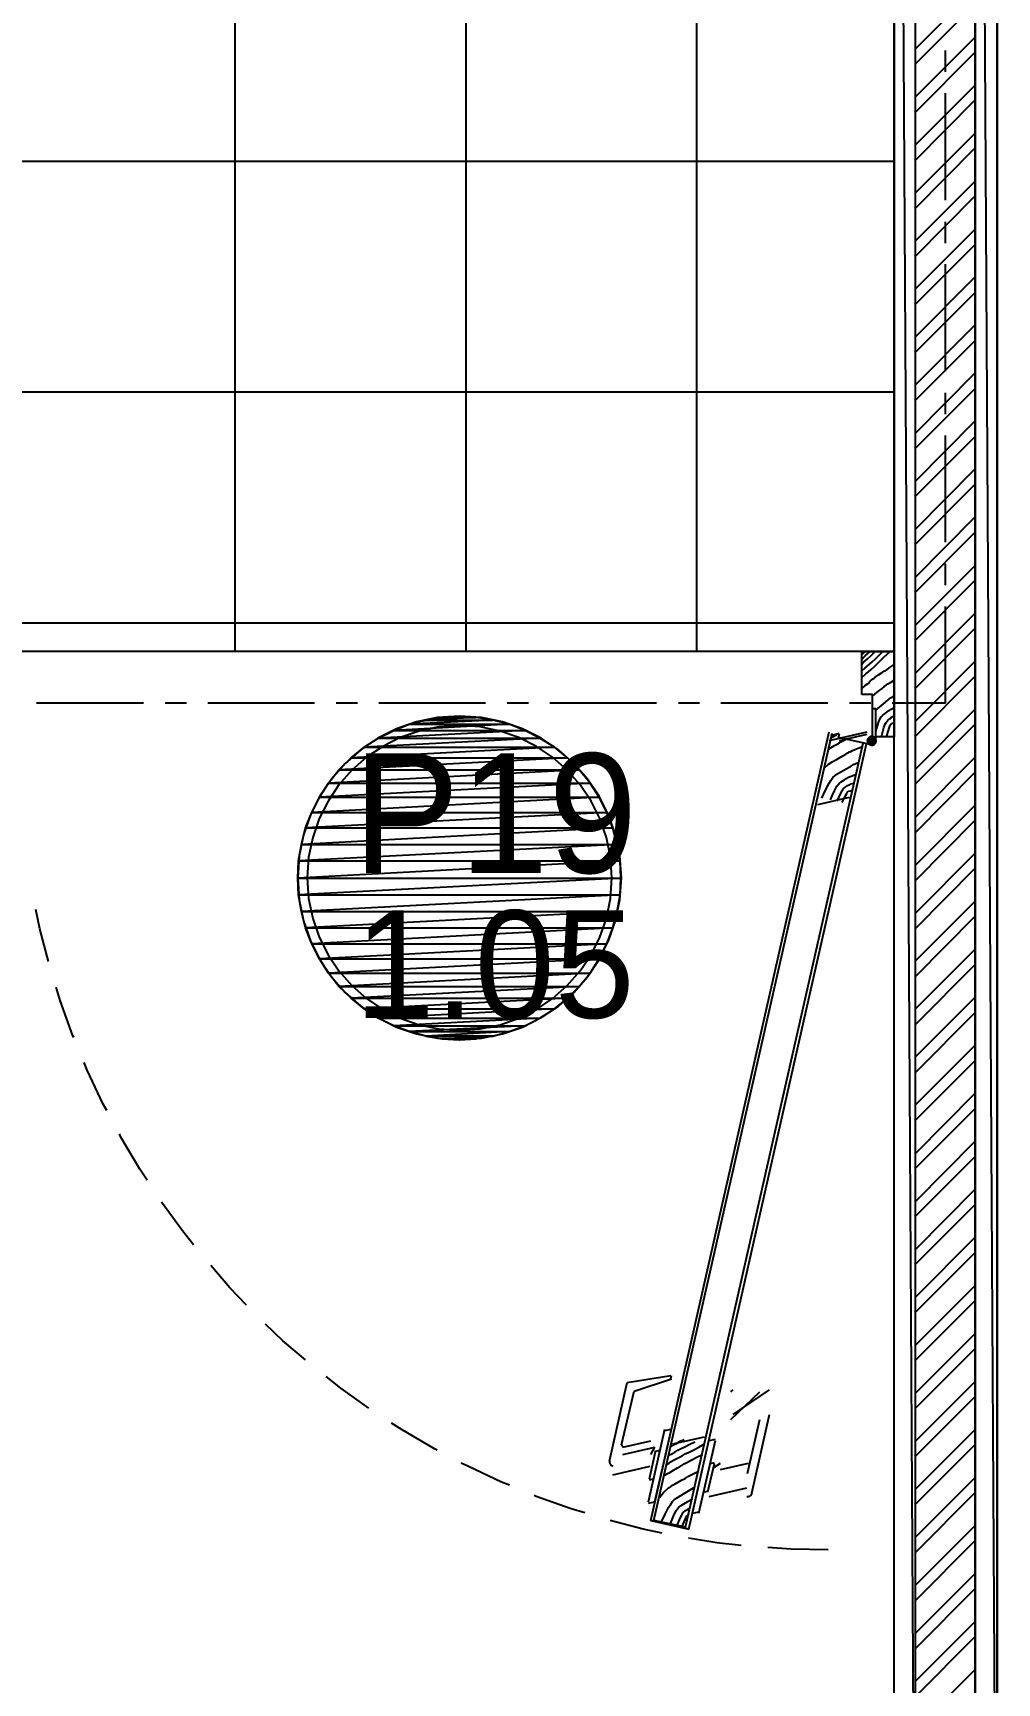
# Model space of a CAD drawing. Header units: millimetres. Extents: x 7649 to 34105, y 3983 to 25377.
# Drawn here: x 24957 to 26084, y 16851 to 18780 of the extents above; entities that cross this region are included whole.
import ezdxf

# ---------------------------------------------------------------- set-up
doc = ezdxf.new("R2010")
doc.units = ezdxf.units.MM

msp = doc.modelspace()

# ---------------------------------------------------------------- linework, layer by layer
at = {"layer": 'GEOMETRY', "color": 7}
for p, q in [((25193.44861, 18056.93056), (25193.44861, 20636.61806)), ((25463.32361, 18056.93056), (25463.32361, 20636.61806)), ((25733.19861, 18056.93056), (25733.19861, 20636.61806)), ((25963.91528, 16317.03056), (25963.91528, 20636.61806)), ((25963.91528, 20636.61806), (25988.78611, 16317.03056)), ((25963.91528, 20636.61806), (25988.78611, 16317.03056)), ((25988.78611, 16317.03056), (25988.78611, 20636.61806)), ((26058.63611, 16317.03056), (26058.63611, 20636.61806)), ((26058.63611, 20636.61806), (26084.03611, 16317.03056)), ((26058.63611, 20636.61806), (26084.03611, 16317.03056)), ((26084.03611, 16317.03056), (26084.03611, 20636.61806)), ((25988.78611, 18761.25139), (26058.63611, 18831.10139)), ((25988.78611, 18743.78889), (26058.63611, 18813.63889)), ((25988.78611, 18705.15972), (26058.63611, 18775.00972)), ((25988.78611, 18687.16806), (26058.63611, 18757.54722)), ((26023.71111, 18734.26389), (26023.71111, 18759.13472)), ((25988.78611, 18649.06806), (26058.63611, 18718.91806)), ((25988.78611, 18631.07639), (26058.63611, 18701.45556)), ((26023.71111, 18584.50972), (26023.71111, 18709.39306)), ((25988.78611, 18592.97639), (26058.63611, 18662.82639)), ((25988.78611, 18574.98472), (26058.63611, 18645.36389)), ((23683.73611, 18630.01806), (25963.91528, 18630.01806)), ((25988.78611, 18536.88472), (26058.63611, 18606.73472)), ((25988.78611, 18518.89306), (26058.63611, 18589.27222)), ((26023.71111, 18534.23889), (26023.71111, 18559.10972)), ((25988.78611, 18480.79306), (26058.63611, 18550.64306)), ((25988.78611, 18462.80139), (26058.63611, 18532.65139)), ((26023.71111, 18384.48472), (26023.71111, 18509.36806)), ((25988.78611, 18424.70139), (26058.63611, 18494.55139)), ((25988.78611, 18406.70972), (26058.63611, 18476.55972)), ((25988.78611, 18368.60972), (26058.63611, 18438.45972)), ((25988.78611, 18350.61806), (26058.63611, 18420.46806)), ((25988.78611, 18311.98889), (26058.63611, 18382.36806)), ((25988.78611, 18294.52639), (26058.63611, 18364.37639)), ((23683.73611, 18360.14306), (25963.91528, 18360.14306)), ((26023.71111, 18334.21389), (26023.71111, 18359.08472)), ((25988.78611, 18255.89722), (26058.63611, 18326.27639)), ((25988.78611, 18238.43472), (26058.63611, 18308.28472)), ((26023.71111, 18184.45972), (26023.71111, 18309.34306)), ((25988.78611, 18199.80556), (26058.63611, 18270.18472)), ((25988.78611, 18182.34306), (26058.63611, 18252.19306)), ((25988.78611, 18143.71389), (26058.63611, 18214.09306)), ((25988.78611, 18126.25139), (26058.63611, 18196.10139)), ((25988.78611, 18087.62222), (26058.63611, 18157.47222)), ((26023.71111, 18134.18889), (26023.71111, 18159.05972)), ((25988.78611, 18070.15972), (26058.63611, 18140.00972)), ((25988.78611, 18031.53056), (26058.63611, 18101.38056)), ((26023.71111, 17996.60556), (26023.71111, 18109.31806)), ((23683.73611, 18090.26806), (25963.91528, 18090.26806)), ((25988.78611, 18014.06806), (26058.63611, 18083.91806)), ((25925.81528, 18006.65972), (25925.81528, 18056.93056)), ((25925.81528, 18056.93056), (25963.91528, 18056.93056)), ((25925.81528, 18052.69722), (25930.04861, 18056.93056)), ((25930.04861, 18051.63889), (25935.86944, 18056.93056)), ((25936.39861, 18051.63889), (25941.69028, 18056.93056)), ((25945.92361, 18052.16806), (25950.68611, 18056.93056)), ((25951.74444, 18050.05139), (25959.15278, 18056.93056)), ((25963.91528, 18056.93056), (25963.91528, 17956.91806)), ((25925.81528, 18047.40556), (25930.04861, 18051.63889)), ((25925.81528, 18042.11389), (25928.46111, 18044.75972)), ((25925.81528, 18034.17639), (25929.51944, 18037.35139)), ((25928.46111, 18044.75972), (25932.16528, 18047.93472)), ((25929.51944, 18037.35139), (25934.81111, 18042.11389)), ((25932.16528, 18047.93472), (25936.39861, 18051.63889)), ((25933.75278, 18033.11806), (25936.92778, 18035.76389)), ((25934.81111, 18042.11389), (25937.98611, 18044.75972)), ((25936.92778, 18035.76389), (25941.16111, 18039.46806)), ((25937.98611, 18044.75972), (25941.69028, 18047.93472)), ((25941.16111, 18039.46806), (25945.92361, 18044.23056)), ((25941.69028, 18047.93472), (25945.92361, 18052.16806)), ((25945.92361, 18044.23056), (25951.74444, 18050.05139)), ((25952.27361, 18033.64722), (25955.44861, 18035.76389)), ((25955.44861, 18035.76389), (25959.15278, 18038.40972)), ((25959.15278, 18038.40972), (25963.91528, 18041.58472)), ((25988.78611, 17975.43889), (26058.63611, 18045.28889)), ((25925.81528, 18026.23889), (25930.57778, 18030.47222)), ((25925.81528, 18013.53889), (25927.93194, 18015.12639)), ((25927.93194, 18015.12639), (25928.99028, 18016.18472)), ((25928.99028, 18016.18472), (25930.04861, 18017.24306)), ((25930.04861, 18017.24306), (25930.57778, 18017.77222)), ((25930.57778, 18030.47222), (25933.75278, 18033.11806)), ((25930.57778, 18017.77222), (25931.63611, 18018.30139)), ((25931.63611, 18018.30139), (25933.22361, 18019.35972)), ((25933.22361, 18019.35972), (25935.86944, 18022.00556)), ((25935.86944, 18022.00556), (25939.04444, 18024.65139)), ((25939.04444, 18024.65139), (25940.63194, 18025.70972)), ((25940.63194, 18025.70972), (25941.16111, 18026.23889)), ((25941.16111, 18026.23889), (25941.69028, 18026.76806)), ((25941.69028, 18026.76806), (25943.27778, 18027.82639)), ((25943.27778, 18027.82639), (25945.39444, 18029.41389)), ((25945.39444, 18029.41389), (25949.62778, 18032.05972)), ((25949.62778, 18032.05972), (25952.27361, 18033.64722)), ((25949.62778, 18013.53889), (25951.21528, 18015.12639)), ((25951.21528, 18015.12639), (25952.27361, 18016.18472)), ((25952.27361, 18016.18472), (25952.80278, 18016.18472)), ((25952.80278, 18016.18472), (25952.80278, 18016.71389)), ((25952.80278, 18016.71389), (25953.33194, 18016.71389)), ((25953.33194, 18016.71389), (25953.86111, 18017.24306)), ((25953.86111, 18017.24306), (25954.91944, 18017.77222)), ((25954.91944, 18017.77222), (25956.50694, 18018.83056)), ((25956.50694, 18018.83056), (25959.68194, 18020.41806)), ((25959.68194, 18020.41806), (25963.91528, 18023.06389)), ((25988.78611, 17957.97639), (26058.63611, 18027.82639)), ((24961.14444, 17996.60556), (25086.02778, 17996.60556)), ((25111.42778, 17996.60556), (25136.29861, 17996.60556)), ((25161.16944, 17996.60556), (25286.05278, 17996.60556)), ((25311.45278, 17996.60556), (25336.32361, 17996.60556)), ((25361.19444, 17996.60556), (25486.07778, 17996.60556)), ((25511.47778, 17996.60556), (25536.34861, 17996.60556)), ((25561.21944, 17996.60556), (25686.10278, 17996.60556)), ((25711.50278, 17996.60556), (25736.37361, 17996.60556)), ((25761.24444, 17996.60556), (25886.12778, 17996.60556)), ((25911.52778, 17996.60556), (25936.39861, 17996.60556)), ((25938.51528, 18006.65972), (25925.81528, 18006.65972)), ((25938.51528, 18004.54306), (25941.69028, 18007.18889)), ((25938.51528, 17990.25556), (25938.51528, 18006.65972)), ((25941.69028, 18007.18889), (25945.39444, 18010.36389)), ((25945.39444, 18010.36389), (25949.62778, 18013.53889)), ((25951.21528, 17995.54722), (25956.50694, 17999.78056)), ((25956.50694, 17999.78056), (25959.15278, 18002.42639)), ((25959.15278, 18002.42639), (25961.26944, 18003.48472)), ((25961.26944, 18003.48472), (25963.91528, 18005.07222)), ((25961.26944, 17996.60556), (26023.71111, 17996.60556)), ((25429.98053, 17979.53275), (25405.36, 17974.50212)), ((25474.96528, 17979.67222), (25416.22778, 17976.49722)), ((25416.22778, 17976.49722), (25435.27778, 17979.67222)), ((25474.96528, 17979.67222), (25416.22778, 17976.49722)), ((25455.65069, 17981.25972), (25429.98053, 17979.53275)), ((25455.38611, 17980.73056), (25435.27778, 17979.67222)), ((25435.27778, 17979.67222), (25474.96528, 17979.67222)), ((25435.27778, 17979.67222), (25474.96528, 17979.67222)), ((25474.96528, 17979.67222), (25455.38611, 17980.73056)), ((25481.32086, 17979.53275), (25455.65069, 17981.25972)), ((25494.54444, 17976.49722), (25474.96528, 17979.67222)), ((25505.94139, 17974.50212), (25481.32086, 17979.53275)), ((25938.51528, 17947.39306), (25938.51528, 17990.25556)), ((25938.51528, 17990.25556), (25942.21944, 17990.25556)), ((25942.21944, 17988.13889), (25951.21528, 17995.54722)), ((25942.21944, 17952.15556), (25942.21944, 17990.25556)), ((25945.39444, 17973.85139), (25946.98194, 17977.55556)), ((25946.98194, 17977.55556), (25948.56944, 17980.20139)), ((25948.56944, 17980.20139), (25950.68611, 17982.31806)), ((25950.68611, 17982.31806), (25953.33194, 17984.43472)), ((25953.33194, 17984.43472), (25957.56528, 17987.60972)), ((25956.50694, 17976.49722), (25958.62361, 17978.08472)), ((25957.56528, 17987.60972), (25960.21111, 17989.19722)), ((25958.62361, 17978.08472), (25959.68194, 17979.14306)), ((25959.68194, 17979.14306), (25960.74028, 17979.67222)), ((25960.21111, 17989.19722), (25963.91528, 17991.31389)), ((25960.74028, 17979.67222), (25960.74028, 17980.20139)), ((25960.74028, 17980.20139), (25961.26944, 17980.20139)), ((25961.26944, 17980.20139), (25961.26944, 17980.73056)), ((25961.26944, 17980.73056), (25962.32778, 17980.73056)), ((25962.32778, 17980.73056), (25963.91528, 17981.25972)), ((25988.78611, 17919.34722), (26058.63611, 17989.19722)), ((25382.01452, 17966.39322), (25360.16949, 17955.43146)), ((25532.11528, 17964.32639), (25360.66528, 17955.33056)), ((25360.66528, 17955.33056), (25378.65694, 17964.32639)), ((25532.11528, 17964.32639), (25360.66528, 17955.33056)), ((25513.59444, 17971.73472), (25378.65694, 17964.32639)), ((25378.65694, 17964.32639), (25396.64861, 17971.73472)), ((25513.59444, 17971.73472), (25378.65694, 17964.32639)), ((25378.65694, 17964.32639), (25532.11528, 17964.32639)), ((25378.65694, 17964.32639), (25532.11528, 17964.32639)), ((25405.36, 17974.50212), (25382.01452, 17966.39322)), ((25408.31409, 17963.78658), (25386.33994, 17956.15402)), ((25494.54444, 17976.49722), (25396.64861, 17971.73472)), ((25396.64861, 17971.73472), (25416.22778, 17976.49722)), ((25494.54444, 17976.49722), (25396.64861, 17971.73472)), ((25396.64861, 17971.73472), (25513.59444, 17971.73472)), ((25396.64861, 17971.73472), (25513.59444, 17971.73472)), ((25431.48839, 17968.5217), (25408.31409, 17963.78658)), ((25416.22778, 17976.49722), (25494.54444, 17976.49722)), ((25416.22778, 17976.49722), (25494.54444, 17976.49722)), ((25455.65069, 17970.14722), (25431.48839, 17968.5217)), ((25479.813, 17968.5217), (25455.65069, 17970.14722)), ((25502.9873, 17963.78658), (25479.813, 17968.5217)), ((25513.59444, 17971.73472), (25494.54444, 17976.49722)), ((25524.96145, 17956.15402), (25502.9873, 17963.78658)), ((25529.28687, 17966.39322), (25505.94139, 17974.50212)), ((25532.11528, 17964.32639), (25513.59444, 17971.73472)), ((25551.1319, 17955.43146), (25529.28687, 17966.39322)), ((25549.57778, 17955.33056), (25532.11528, 17964.32639)), ((25679.22361, 17040.93056), (25887.71528, 17962.73889)), ((25682.92778, 17040.93056), (25891.41944, 17961.15139)), ((25887.71528, 17952.68472), (25932.16528, 17962.73889)), ((25889.83194, 17955.85972), (25893.00694, 17957.44722)), ((25891.41944, 17959.03472), (25899.35694, 17961.15139)), ((25893.00694, 17957.44722), (25896.71111, 17959.56389)), ((25898.82778, 17956.38889), (25899.88611, 17960.09306)), ((25899.88611, 17952.68472), (25932.16528, 17960.09306)), ((25936.38524, 17957.26763), (25935.7649, 17957.05212)), ((25937.03945, 17957.40132), (25936.38524, 17957.26763)), ((25937.72153, 17957.44722), (25937.03945, 17957.40132)), ((25938.4036, 17957.40132), (25937.72153, 17957.44722)), ((25939.05781, 17957.26763), (25938.4036, 17957.40132)), ((25939.67816, 17957.05212), (25939.05781, 17957.26763)), ((25942.21944, 17963.26806), (25945.39444, 17973.85139)), ((25949.09861, 17956.91806), (25950.68611, 17963.26806)), ((25950.68611, 17963.26806), (25951.74444, 17968.03056)), ((25951.74444, 17968.03056), (25953.33194, 17971.73472)), ((25953.33194, 17971.73472), (25954.39028, 17973.85139)), ((25954.39028, 17973.85139), (25956.50694, 17976.49722)), ((25954.91944, 17956.91806), (25957.03611, 17964.32639)), ((25957.03611, 17964.32639), (25958.09444, 17966.97222)), ((25958.09444, 17966.97222), (25958.62361, 17969.61806)), ((25958.62361, 17969.61806), (25959.15278, 17970.67639)), ((25959.15278, 17970.67639), (25959.68194, 17971.20556)), ((25959.68194, 17971.20556), (25960.21111, 17971.73472)), ((25960.21111, 17971.73472), (25961.79861, 17972.79306)), ((25961.79861, 17972.79306), (25963.91528, 17973.32222)), ((25988.78611, 17901.88472), (26058.63611, 17971.73472)), ((25340.05031, 17941.84224), (25321.88237, 17925.85096)), ((25566.51111, 17944.74722), (25328.91528, 17932.57639)), ((25328.91528, 17932.57639), (25344.26111, 17944.74722)), ((25566.51111, 17944.74722), (25328.91528, 17932.57639)), ((25360.16949, 17955.43146), (25340.05031, 17941.84224)), ((25549.57778, 17955.33056), (25344.26111, 17944.74722)), ((25344.26111, 17944.74722), (25360.66528, 17955.33056)), ((25549.57778, 17955.33056), (25344.26111, 17944.74722)), ((25344.26111, 17944.74722), (25566.51111, 17944.74722)), ((25344.26111, 17944.74722), (25566.51111, 17944.74722)), ((25365.77811, 17945.83618), (25346.84075, 17933.04522)), ((25360.66528, 17955.33056), (25549.57778, 17955.33056)), ((25360.66528, 17955.33056), (25549.57778, 17955.33056)), ((25386.33994, 17956.15402), (25365.77811, 17945.83618)), ((25545.52328, 17945.83618), (25524.96145, 17956.15402)), ((25564.46064, 17933.04522), (25545.52328, 17945.83618)), ((25566.51111, 17944.74722), (25549.57778, 17955.33056)), ((25571.25108, 17941.84224), (25551.1319, 17955.43146)), ((25581.85694, 17932.57639), (25566.51111, 17944.74722)), ((25589.41902, 17925.85096), (25571.25108, 17941.84224)), ((25719.96944, 17032.99306), (25927.40278, 17949.50972)), ((25723.67361, 17030.87639), (25931.63611, 17948.98056)), ((25887.18611, 17942.63056), (25894.06528, 17946.86389)), ((25894.06528, 17946.86389), (25897.76944, 17948.98056)), ((25897.76944, 17948.98056), (25899.88611, 17950.03889)), ((25935.86944, 17947.92222), (25898.82778, 17956.38889)), ((25899.88611, 17950.03889), (25901.47361, 17951.09722)), ((25901.47361, 17951.09722), (25903.59028, 17952.15556)), ((25903.59028, 17952.15556), (25905.17778, 17953.21389)), ((25905.17778, 17953.21389), (25907.82361, 17954.27222)), ((25908.88194, 17937.86806), (25909.94028, 17938.39722)), ((25909.94028, 17938.39722), (25909.94028, 17938.92639)), ((25909.94028, 17938.92639), (25910.46944, 17938.92639)), ((25910.46944, 17938.92639), (25910.99861, 17939.45556)), ((25910.99861, 17939.45556), (25912.05694, 17939.45556)), ((25912.05694, 17939.45556), (25913.11528, 17939.98472)), ((25913.11528, 17939.98472), (25915.23194, 17941.04306)), ((25915.23194, 17941.04306), (25917.87778, 17942.10139)), ((25917.87778, 17942.10139), (25921.58194, 17943.68889)), ((25921.58194, 17943.68889), (25926.87361, 17945.80556)), ((25932.69444, 17952.68472), (25933.22361, 17954.80139)), ((25932.74034, 17953.10222), (25932.69444, 17952.42014)), ((25933.22361, 17950.03889), (25932.69444, 17952.68472)), ((25932.69444, 17952.68472), (25937.45694, 17952.15556)), ((25937.45694, 17952.15556), (25932.69444, 17952.68472)), ((25932.69444, 17952.42014), (25932.74034, 17951.73806)), ((25932.87404, 17953.75642), (25932.74034, 17953.10222)), ((25932.74034, 17951.73806), (25932.87404, 17951.08385)), ((25933.08954, 17954.37677), (25932.87404, 17953.75642)), ((25932.87404, 17951.08385), (25933.08954, 17950.46351)), ((25933.38086, 17954.95726), (25933.08954, 17954.37677)), ((25933.08954, 17950.46351), (25933.38086, 17949.88302)), ((25935.34028, 17956.38889), (25933.22361, 17954.80139)), ((25933.22361, 17954.80139), (25937.45694, 17952.15556)), ((25933.22361, 17954.80139), (25937.45694, 17952.15556)), ((25937.45694, 17952.15556), (25933.22361, 17950.03889)), ((25937.45694, 17952.15556), (25933.22361, 17950.03889)), ((25933.22361, 17950.03889), (25934.81111, 17947.92222)), ((25933.742, 17955.4919), (25933.38086, 17954.95726)), ((25933.38086, 17949.88302), (25933.742, 17949.34838)), ((25934.16697, 17955.9747), (25933.742, 17955.4919)), ((25933.742, 17949.34838), (25934.16697, 17948.86558)), ((25934.64977, 17956.39967), (25934.16697, 17955.9747)), ((25934.16697, 17948.86558), (25934.64977, 17948.44061)), ((25935.18441, 17956.76081), (25934.64977, 17956.39967)), ((25934.64977, 17948.44061), (25935.18441, 17948.07947)), ((25934.81111, 17947.92222), (25937.45694, 17952.15556)), ((25934.81111, 17947.92222), (25937.45694, 17952.15556)), ((25936.92778, 17947.39306), (25934.81111, 17947.92222)), ((25935.7649, 17957.05212), (25935.18441, 17956.76081)), ((25935.18441, 17948.07947), (25935.7649, 17947.78815)), ((25935.34028, 17956.38889), (25937.98611, 17956.91806)), ((25937.45694, 17952.15556), (25935.34028, 17956.38889)), ((25937.45694, 17952.15556), (25935.34028, 17956.38889)), ((25935.7649, 17947.78815), (25936.38524, 17947.57265)), ((25936.38524, 17947.57265), (25937.03945, 17947.43895)), ((25936.92778, 17947.39306), (25937.45694, 17952.15556)), ((25937.45694, 17952.15556), (25936.92778, 17947.39306)), ((25939.57361, 17947.92222), (25936.92778, 17947.39306)), ((25937.03945, 17947.43895), (25937.72153, 17947.39306)), ((25937.98611, 17956.91806), (25937.45694, 17952.15556)), ((25937.45694, 17952.15556), (25937.98611, 17956.91806)), ((25940.10278, 17956.38889), (25937.45694, 17952.15556)), ((25940.10278, 17956.38889), (25937.45694, 17952.15556)), ((25937.45694, 17952.15556), (25941.69028, 17954.27222)), ((25937.45694, 17952.15556), (25941.69028, 17954.27222)), ((25941.69028, 17949.50972), (25937.45694, 17952.15556)), ((25937.45694, 17952.15556), (25942.21944, 17951.62639)), ((25941.69028, 17949.50972), (25937.45694, 17952.15556)), ((25937.45694, 17952.15556), (25939.57361, 17947.92222)), ((25937.45694, 17952.15556), (25939.57361, 17947.92222)), ((25942.21944, 17951.62639), (25937.45694, 17952.15556)), ((25937.72153, 17947.39306), (25938.4036, 17947.43895)), ((25937.98611, 17956.91806), (25940.10278, 17956.38889)), ((25938.4036, 17947.43895), (25939.05781, 17947.57265)), ((25939.05781, 17947.57265), (25939.67816, 17947.78815)), ((25939.57361, 17947.92222), (25941.69028, 17949.50972)), ((25940.25865, 17956.76081), (25939.67816, 17957.05212)), ((25939.67816, 17947.78815), (25940.25865, 17948.07947)), ((25941.69028, 17954.27222), (25940.10278, 17956.38889)), ((25940.79329, 17956.39967), (25940.25865, 17956.76081)), ((25940.25865, 17948.07947), (25940.79329, 17948.44061)), ((25941.27609, 17955.9747), (25940.79329, 17956.39967)), ((25940.79329, 17948.44061), (25941.27609, 17948.86558)), ((25941.70106, 17955.4919), (25941.27609, 17955.9747)), ((25941.27609, 17948.86558), (25941.70106, 17949.34838)), ((25941.69028, 17954.27222), (25942.21944, 17951.62639)), ((25942.21944, 17951.62639), (25941.69028, 17949.50972)), ((25942.06219, 17954.95726), (25941.70106, 17955.4919)), ((25941.70106, 17949.34838), (25942.06219, 17949.88302)), ((25942.35351, 17954.37677), (25942.06219, 17954.95726)), ((25942.06219, 17949.88302), (25942.35351, 17950.46351)), ((25963.91528, 17956.91806), (25942.21944, 17956.91806)), ((25942.56902, 17953.75642), (25942.35351, 17954.37677)), ((25942.35351, 17950.46351), (25942.56902, 17951.08385)), ((25942.70271, 17953.10222), (25942.56902, 17953.75642)), ((25942.56902, 17951.08385), (25942.70271, 17951.73806)), ((25942.74861, 17952.42014), (25942.70271, 17953.10222)), ((25942.70271, 17951.73806), (25942.74861, 17952.42014)), ((25321.88237, 17925.85096), (25305.8911, 17907.68303)), ((25581.85694, 17932.57639), (25314.62778, 17918.28889)), ((25314.62778, 17918.28889), (25328.91528, 17932.57639)), ((25581.85694, 17932.57639), (25314.62778, 17918.28889)), ((25328.91528, 17932.57639), (25581.85694, 17932.57639)), ((25328.91528, 17932.57639), (25581.85694, 17932.57639)), ((25346.84075, 17933.04522), (25329.74003, 17917.9933)), ((25581.56136, 17917.9933), (25564.46064, 17933.04522)), ((25595.61528, 17918.28889), (25581.85694, 17932.57639)), ((25605.41029, 17907.68303), (25589.41902, 17925.85096)), ((25881.89444, 17920.40556), (25887.18611, 17925.16806)), ((25887.18611, 17925.16806), (25891.41944, 17927.81389)), ((25891.41944, 17927.81389), (25897.24028, 17930.98889)), ((25896.71111, 17913.52639), (25906.76528, 17919.34722)), ((25897.24028, 17930.98889), (25903.59028, 17934.69306)), ((25903.59028, 17934.69306), (25907.29444, 17936.80972)), ((25906.76528, 17919.34722), (25912.58611, 17922.52222)), ((25907.29444, 17936.80972), (25908.88194, 17937.86806)), ((25912.58611, 17922.52222), (25916.29028, 17924.63889)), ((25916.29028, 17924.63889), (25918.93611, 17925.69722)), ((25918.93611, 17925.69722), (25922.64028, 17927.28472)), ((25988.78611, 17863.25556), (26058.63611, 17933.10556)), ((25608.31528, 17902.94306), (25291.87361, 17886.53889)), ((25291.87361, 17886.53889), (25302.45694, 17902.94306)), ((25608.31528, 17902.94306), (25291.87361, 17886.53889)), ((25305.8911, 17907.68303), (25292.30187, 17887.56384)), ((25314.68811, 17900.89258), (25301.89715, 17881.95523)), ((25595.61528, 17918.28889), (25302.45694, 17902.94306)), ((25302.45694, 17902.94306), (25314.62778, 17918.28889)), ((25595.61528, 17918.28889), (25302.45694, 17902.94306)), ((25302.45694, 17902.94306), (25608.31528, 17902.94306)), ((25302.45694, 17902.94306), (25608.31528, 17902.94306)), ((25314.62778, 17918.28889), (25595.61528, 17918.28889)), ((25314.62778, 17918.28889), (25595.61528, 17918.28889)), ((25329.74003, 17917.9933), (25314.68811, 17900.89258)), ((25596.61327, 17900.89258), (25581.56136, 17917.9933)), ((25608.31528, 17902.94306), (25595.61528, 17918.28889)), ((25609.40423, 17881.95523), (25596.61327, 17900.89258)), ((25618.99951, 17887.56384), (25605.41029, 17907.68303)), ((25618.89861, 17886.53889), (25608.31528, 17902.94306)), ((25883.48194, 17894.47639), (25887.71528, 17902.94306)), ((25887.71528, 17902.94306), (25889.83194, 17906.11806)), ((25889.83194, 17906.11806), (25891.94861, 17909.29306)), ((25891.94861, 17909.29306), (25894.59444, 17911.40972)), ((25894.59444, 17911.40972), (25896.71111, 17913.52639)), ((25896.71111, 17899.23889), (25899.35694, 17902.41389)), ((25899.35694, 17902.41389), (25902.00278, 17904.53056)), ((25902.00278, 17904.53056), (25905.70694, 17906.64722)), ((25905.70694, 17906.64722), (25907.82361, 17908.23472)), ((25907.29444, 17898.70972), (25909.41111, 17900.29722)), ((25907.82361, 17908.23472), (25910.46944, 17909.82222)), ((25909.41111, 17900.29722), (25910.99861, 17900.82639)), ((25910.46944, 17909.82222), (25914.70278, 17911.40972)), ((25910.99861, 17900.82639), (25912.05694, 17901.35556)), ((25912.05694, 17901.35556), (25912.58611, 17901.88472)), ((25912.58611, 17901.88472), (25913.11528, 17901.88472)), ((25913.11528, 17901.88472), (25914.70278, 17902.41389)), ((25914.70278, 17911.40972), (25919.46528, 17913.52639)), ((25914.70278, 17902.41389), (25916.81944, 17902.94306)), ((25988.78611, 17845.26389), (26058.63611, 17915.64306)), ((25292.30187, 17887.56384), (25281.34011, 17865.71881)), ((25618.89861, 17886.53889), (25282.87778, 17868.54722)), ((25282.87778, 17868.54722), (25291.87361, 17886.53889)), ((25618.89861, 17886.53889), (25282.87778, 17868.54722)), ((25301.89715, 17881.95523), (25291.57931, 17861.3934)), ((25291.87361, 17886.53889), (25618.89861, 17886.53889)), ((25291.87361, 17886.53889), (25618.89861, 17886.53889)), ((25619.72208, 17861.3934), (25609.40423, 17881.95523)), ((25627.89444, 17868.54722), (25618.89861, 17886.53889)), ((25629.96128, 17865.71881), (25618.99951, 17887.56384)), ((25874.48611, 17878.07222), (25911.52778, 17886.53889)), ((25879.24861, 17885.48056), (25883.48194, 17894.47639)), ((25889.30278, 17883.36389), (25891.41944, 17888.12639)), ((25891.41944, 17888.12639), (25894.06528, 17893.94722)), ((25894.06528, 17893.94722), (25896.71111, 17899.23889)), ((25897.24028, 17881.77639), (25900.94444, 17890.24306)), ((25900.94444, 17890.24306), (25903.06111, 17893.94722)), ((25903.06111, 17893.94722), (25904.64861, 17896.59306)), ((25903.06111, 17880.18889), (25905.70694, 17886.00972)), ((25904.64861, 17896.59306), (25907.29444, 17898.70972)), ((25905.70694, 17886.00972), (25908.35278, 17890.77222)), ((25908.35278, 17890.77222), (25908.88194, 17892.35972)), ((25908.88194, 17892.35972), (25909.41111, 17892.88889)), ((25909.41111, 17892.88889), (25909.94028, 17893.41806)), ((25909.94028, 17893.41806), (25910.46944, 17893.41806)), ((25910.46944, 17893.41806), (25912.58611, 17893.94722)), ((25912.58611, 17893.94722), (25915.23194, 17895.00556)), ((25281.34011, 17865.71881), (25273.23121, 17842.37333)), ((25627.89444, 17868.54722), (25275.46944, 17850.55556)), ((25275.46944, 17850.55556), (25282.87778, 17868.54722)), ((25627.89444, 17868.54722), (25275.46944, 17850.55556)), ((25282.87778, 17868.54722), (25627.89444, 17868.54722)), ((25282.87778, 17868.54722), (25627.89444, 17868.54722)), ((25291.57931, 17861.3934), (25283.94675, 17839.41925)), ((25627.35464, 17839.41925), (25619.72208, 17861.3934)), ((25634.77361, 17850.55556), (25627.89444, 17868.54722)), ((25638.07018, 17842.37333), (25629.96128, 17865.71881)), ((25988.78611, 17807.16389), (26058.63611, 17877.01389)), ((25273.23121, 17842.37333), (25268.20058, 17817.75281)), ((25634.77361, 17850.55556), (25270.70694, 17830.97639)), ((25270.70694, 17830.97639), (25275.46944, 17850.55556)), ((25634.77361, 17850.55556), (25270.70694, 17830.97639)), ((25275.46944, 17850.55556), (25634.77361, 17850.55556)), ((25275.46944, 17850.55556), (25634.77361, 17850.55556)), ((25640.06528, 17830.97639), (25634.77361, 17850.55556)), ((25643.10081, 17817.75281), (25638.07018, 17842.37333)), ((25988.78611, 17789.17222), (26058.63611, 17859.55139)), ((25640.06528, 17830.97639), (25267.53194, 17811.92639)), ((25267.53194, 17811.92639), (25270.70694, 17830.97639)), ((25640.06528, 17830.97639), (25267.53194, 17811.92639)), ((25270.70694, 17830.97639), (25640.06528, 17830.97639)), ((25270.70694, 17830.97639), (25640.06528, 17830.97639)), ((25283.94675, 17839.41925), (25279.21163, 17816.24494)), ((25632.08976, 17816.24494), (25627.35464, 17839.41925)), ((25643.24028, 17811.92639), (25640.06528, 17830.97639)), ((25268.20058, 17817.75281), (25266.47361, 17792.08264)), ((25643.24028, 17811.92639), (25266.47361, 17791.81806)), ((25266.47361, 17791.81806), (25267.53194, 17811.92639)), ((25643.24028, 17811.92639), (25266.47361, 17791.81806)), ((25267.53194, 17811.92639), (25643.24028, 17811.92639)), ((25267.53194, 17811.92639), (25643.24028, 17811.92639)), ((25279.21163, 17816.24494), (25277.58611, 17792.08264)), ((25633.71528, 17792.08264), (25632.08976, 17816.24494)), ((25644.82778, 17792.08264), (25643.10081, 17817.75281)), ((25644.29861, 17791.81806), (25643.24028, 17811.92639)), ((25988.78611, 17751.07222), (26058.63611, 17820.92222)), ((25988.78611, 17733.08056), (26058.63611, 17803.45972)), ((25266.47361, 17792.08264), (25268.20058, 17766.41247)), ((25266.47361, 17791.81806), (25644.29861, 17791.81806)), ((25266.47361, 17791.81806), (25644.29861, 17791.81806)), ((25267.53194, 17772.23889), (25266.47361, 17791.81806)), ((25644.29861, 17791.81806), (25267.53194, 17772.23889)), ((25644.29861, 17791.81806), (25267.53194, 17772.23889)), ((25277.05694, 17791.81806), (25633.18611, 17791.81806)), ((25277.58611, 17792.08264), (25279.21163, 17767.92034)), ((25632.08976, 17767.92034), (25633.71528, 17792.08264)), ((25643.10081, 17766.41247), (25644.82778, 17792.08264)), ((25643.24028, 17772.23889), (25644.29861, 17791.81806)), ((25267.53194, 17772.23889), (25643.24028, 17772.23889)), ((25267.53194, 17772.23889), (25643.24028, 17772.23889)), ((25270.70694, 17752.65972), (25267.53194, 17772.23889)), ((25268.20058, 17766.41247), (25273.23121, 17741.79195)), ((25643.24028, 17772.23889), (25270.70694, 17752.65972)), ((25643.24028, 17772.23889), (25270.70694, 17752.65972)), ((25279.21163, 17767.92034), (25283.94675, 17744.74603)), ((25627.35464, 17744.74603), (25632.08976, 17767.92034)), ((25638.07018, 17741.79195), (25643.10081, 17766.41247)), ((25640.06528, 17752.65972), (25643.24028, 17772.23889)), ((25988.78611, 17694.98056), (26058.63611, 17764.83056)), ((24964.84861, 17732.55139), (24960.08611, 17755.30556)), ((25270.70694, 17752.65972), (25640.06528, 17752.65972)), ((25270.70694, 17752.65972), (25640.06528, 17752.65972)), ((25275.46944, 17733.60972), (25270.70694, 17752.65972)), ((25640.06528, 17752.65972), (25275.46944, 17733.60972)), ((25640.06528, 17752.65972), (25275.46944, 17733.60972)), ((25634.77361, 17733.60972), (25640.06528, 17752.65972)), ((25988.78611, 17676.98889), (26058.63611, 17747.36806)), ((24974.90278, 17694.45139), (24964.84861, 17732.55139)), ((25273.23121, 17741.79195), (25281.34011, 17718.44647)), ((25275.46944, 17733.60972), (25634.77361, 17733.60972)), ((25275.46944, 17733.60972), (25634.77361, 17733.60972)), ((25282.87778, 17715.08889), (25275.46944, 17733.60972)), ((25634.77361, 17733.60972), (25282.87778, 17715.08889)), ((25634.77361, 17733.60972), (25282.87778, 17715.08889)), ((25283.94675, 17744.74603), (25291.57931, 17722.77188)), ((25619.72208, 17722.77188), (25627.35464, 17744.74603)), ((25627.89444, 17715.08889), (25634.77361, 17733.60972)), ((25629.96128, 17718.44647), (25638.07018, 17741.79195)), ((25281.34011, 17718.44647), (25292.30187, 17696.60143)), ((25282.87778, 17715.08889), (25627.89444, 17715.08889)), ((25282.87778, 17715.08889), (25627.89444, 17715.08889)), ((25291.87361, 17697.62639), (25282.87778, 17715.08889)), ((25291.57931, 17722.77188), (25301.89715, 17702.21005)), ((25627.89444, 17715.08889), (25291.87361, 17697.62639)), ((25627.89444, 17715.08889), (25291.87361, 17697.62639)), ((25609.40423, 17702.21005), (25619.72208, 17722.77188)), ((25618.89861, 17697.62639), (25627.89444, 17715.08889)), ((25618.99951, 17696.60143), (25629.96128, 17718.44647)), ((25988.78611, 17638.88889), (26058.63611, 17708.73889)), ((25291.87361, 17697.62639), (25618.89861, 17697.62639)), ((25291.87361, 17697.62639), (25618.89861, 17697.62639)), ((25302.45694, 17680.69306), (25291.87361, 17697.62639)), ((25292.30187, 17696.60143), (25305.8911, 17676.48225)), ((25301.89715, 17702.21005), (25314.68811, 17683.2727)), ((25618.89861, 17697.62639), (25302.45694, 17680.69306)), ((25618.89861, 17697.62639), (25302.45694, 17680.69306)), ((25596.61327, 17683.2727), (25609.40423, 17702.21005)), ((25605.41029, 17676.48225), (25618.99951, 17696.60143)), ((25608.31528, 17680.69306), (25618.89861, 17697.62639)), ((25988.78611, 17620.89722), (26058.63611, 17690.74722)), ((25302.45694, 17680.69306), (25608.31528, 17680.69306)), ((25302.45694, 17680.69306), (25608.31528, 17680.69306)), ((25314.62778, 17665.34722), (25302.45694, 17680.69306)), ((25305.8911, 17676.48225), (25321.88237, 17658.31432)), ((25608.31528, 17680.69306), (25314.62778, 17665.34722)), ((25608.31528, 17680.69306), (25314.62778, 17665.34722)), ((25314.68811, 17683.2727), (25329.74003, 17666.17198)), ((25581.56136, 17666.17198), (25596.61327, 17683.2727)), ((25589.41902, 17658.31432), (25605.41029, 17676.48225)), ((25595.61528, 17665.34722), (25608.31528, 17680.69306)), ((24988.66111, 17648.94306), (24983.89861, 17664.28889)), ((25003.47778, 17607.66806), (24988.66111, 17648.94306)), ((25314.62778, 17665.34722), (25595.61528, 17665.34722)), ((25314.62778, 17665.34722), (25595.61528, 17665.34722)), ((25328.91528, 17651.58889), (25314.62778, 17665.34722)), ((25321.88237, 17658.31432), (25340.05031, 17642.32304)), ((25595.61528, 17665.34722), (25328.91528, 17651.58889)), ((25595.61528, 17665.34722), (25328.91528, 17651.58889)), ((25328.91528, 17651.58889), (25581.85694, 17651.58889)), ((25328.91528, 17651.58889), (25581.85694, 17651.58889)), ((25344.26111, 17638.88889), (25328.91528, 17651.58889)), ((25329.74003, 17666.17198), (25346.84075, 17651.12006)), ((25581.85694, 17651.58889), (25344.26111, 17638.88889)), ((25581.85694, 17651.58889), (25344.26111, 17638.88889)), ((25346.84075, 17651.12006), (25365.77811, 17638.3291)), ((25545.52328, 17638.3291), (25564.46064, 17651.12006)), ((25564.46064, 17651.12006), (25581.56136, 17666.17198)), ((25566.51111, 17638.88889), (25581.85694, 17651.58889)), ((25571.25108, 17642.32304), (25589.41902, 17658.31432)), ((25581.85694, 17651.58889), (25595.61528, 17665.34722)), ((25988.78611, 17582.79722), (26058.63611, 17652.64722)), ((25340.05031, 17642.32304), (25360.16949, 17628.73382)), ((25344.26111, 17638.88889), (25566.51111, 17638.88889)), ((25344.26111, 17638.88889), (25566.51111, 17638.88889)), ((25360.66528, 17628.30556), (25344.26111, 17638.88889)), ((25566.51111, 17638.88889), (25360.66528, 17628.30556)), ((25566.51111, 17638.88889), (25360.66528, 17628.30556)), ((25365.77811, 17638.3291), (25386.33994, 17628.01126)), ((25524.96145, 17628.01126), (25545.52328, 17638.3291)), ((25549.57778, 17628.30556), (25566.51111, 17638.88889)), ((25551.1319, 17628.73382), (25571.25108, 17642.32304)), ((25988.78611, 17564.80556), (26058.63611, 17634.65556)), ((25360.16949, 17628.73382), (25382.01452, 17617.77206)), ((25360.66528, 17628.30556), (25549.57778, 17628.30556)), ((25360.66528, 17628.30556), (25549.57778, 17628.30556)), ((25378.65694, 17619.30972), (25360.66528, 17628.30556)), ((25549.57778, 17628.30556), (25378.65694, 17619.30972)), ((25549.57778, 17628.30556), (25378.65694, 17619.30972)), ((25378.65694, 17619.30972), (25532.11528, 17619.30972)), ((25378.65694, 17619.30972), (25532.11528, 17619.30972)), ((25396.64861, 17612.43056), (25378.65694, 17619.30972)), ((25382.01452, 17617.77206), (25405.36, 17609.66316)), ((25386.33994, 17628.01126), (25408.31409, 17620.3787)), ((25532.11528, 17619.30972), (25396.64861, 17612.43056)), ((25532.11528, 17619.30972), (25396.64861, 17612.43056)), ((25396.64861, 17612.43056), (25513.59444, 17612.43056)), ((25396.64861, 17612.43056), (25513.59444, 17612.43056)), ((25416.22778, 17607.13889), (25396.64861, 17612.43056)), ((25408.31409, 17620.3787), (25431.48839, 17615.64358)), ((25513.59444, 17612.43056), (25416.22778, 17607.13889)), ((25513.59444, 17612.43056), (25416.22778, 17607.13889)), ((25431.48839, 17615.64358), (25455.65069, 17614.01806)), ((25455.65069, 17614.01806), (25479.813, 17615.64358)), ((25479.813, 17615.64358), (25502.9873, 17620.3787)), ((25494.54444, 17607.13889), (25513.59444, 17612.43056)), ((25502.9873, 17620.3787), (25524.96145, 17628.01126)), ((25505.94139, 17609.66316), (25529.28687, 17617.77206)), ((25513.59444, 17612.43056), (25532.11528, 17619.30972)), ((25529.28687, 17617.77206), (25551.1319, 17628.73382)), ((25532.11528, 17619.30972), (25549.57778, 17628.30556)), ((25004.53611, 17605.55139), (25003.47778, 17607.66806)), ((25405.36, 17609.66316), (25429.98053, 17604.63252)), ((25416.22778, 17607.13889), (25494.54444, 17607.13889)), ((25494.54444, 17607.13889), (25416.22778, 17607.13889)), ((25416.22778, 17607.13889), (25435.27778, 17603.96389)), ((25429.98053, 17604.63252), (25455.65069, 17602.90556)), ((25435.27778, 17603.96389), (25494.54444, 17607.13889)), ((25435.27778, 17603.96389), (25494.54444, 17607.13889)), ((25474.96528, 17603.96389), (25435.27778, 17603.96389)), ((25474.96528, 17603.96389), (25435.27778, 17603.96389)), ((25435.27778, 17603.96389), (25455.38611, 17602.90556)), ((25455.38611, 17602.90556), (25474.96528, 17603.96389)), ((25455.65069, 17602.90556), (25481.32086, 17604.63252)), ((25494.54444, 17607.13889), (25474.96528, 17603.96389)), ((25481.32086, 17604.63252), (25505.94139, 17609.66316)), ((25988.78611, 17526.70556), (26058.63611, 17596.55556)), ((25020.41111, 17567.45139), (25016.70694, 17576.44722)), ((25988.78611, 17508.71389), (26058.63611, 17578.56389)), ((25038.93194, 17527.76389), (25020.41111, 17567.45139)), ((25988.78611, 17470.08472), (26058.63611, 17540.46389)), ((25043.16528, 17520.35556), (25038.93194, 17527.76389)), ((25988.78611, 17452.62222), (26058.63611, 17522.47222)), ((25059.56944, 17489.13472), (25057.98194, 17492.83889)), ((25081.79444, 17451.56389), (25059.56944, 17489.13472)), ((25988.78611, 17413.99306), (26058.63611, 17484.37222)), ((25988.78611, 17396.53056), (26058.63611, 17466.38056)), ((25090.26111, 17438.86389), (25081.79444, 17451.56389)), ((25988.78611, 17357.90139), (26058.63611, 17428.28056)), ((25131.53611, 17379.59722), (25107.19444, 17412.93472)), ((25988.78611, 17340.43889), (26058.63611, 17410.28889)), ((25144.76528, 17363.19306), (25131.53611, 17379.59722)), ((25988.78611, 17301.80972), (26058.63611, 17372.18889)), ((25988.78611, 17284.34722), (26058.63611, 17354.19722)), ((25187.09861, 17312.92222), (25164.87361, 17338.85139)), ((25206.67778, 17292.81389), (25187.09861, 17312.92222)), ((25988.78611, 17245.71806), (26058.63611, 17315.56806)), ((25988.78611, 17228.25556), (26058.63611, 17298.10556)), ((25249.01111, 17251.00972), (25228.90278, 17270.58889)), ((25275.46944, 17228.78472), (25249.01111, 17251.00972)), ((25988.78611, 17189.62639), (26058.63611, 17259.47639)), ((25988.78611, 17172.16389), (26058.63611, 17242.01389)), ((25316.74444, 17195.44722), (25299.81111, 17209.20556)), ((25651.70694, 17202.32639), (25702.50694, 17210.26389)), ((25659.64444, 17192.27222), (25703.56528, 17206.55972)), ((25702.50694, 17206.55972), (25703.56528, 17210.26389)), ((25349.55278, 17172.16389), (25316.74444, 17195.44722)), ((25631.06944, 17110.25139), (25651.70694, 17202.32639)), ((25644.82778, 17129.30139), (25659.64444, 17192.27222)), ((25772.88611, 17191.21389), (25775.53194, 17193.85972)), ((25772.88611, 17158.93472), (25806.75278, 17191.21389)), ((25775.53194, 17164.75556), (25817.86528, 17193.85972)), ((25988.78611, 17133.53472), (26058.63611, 17203.38472)), ((25988.78611, 17116.07222), (26058.63611, 17185.92222)), ((25388.71111, 17146.76389), (25376.01111, 17154.70139)), ((25676.57778, 17062.62639), (25695.62778, 17147.82222)), ((25695.62778, 17146.23472), (25703.03611, 17147.82222)), ((25792.46528, 17095.96389), (25806.75278, 17158.93472)), ((25797.22778, 17072.68056), (25817.86528, 17164.75556)), ((25988.78611, 17077.44306), (26058.63611, 17147.29306)), ((25426.28194, 17124.53889), (25388.71111, 17146.76389)), ((25645.36356, 17129.19626), (25645.35851, 17128.95033)), ((25645.35851, 17128.95033), (25645.38559, 17128.7099)), ((25645.40242, 17129.44505), (25645.36356, 17129.19626)), ((25645.38559, 17128.7099), (25645.44315, 17128.47763)), ((25645.44315, 17128.47763), (25645.5295, 17128.25615)), ((25645.5295, 17128.25615), (25645.64297, 17128.04811)), ((25645.64297, 17128.04811), (25645.7819, 17127.85615)), ((25645.7819, 17127.85615), (25645.9446, 17127.68292)), ((25646.41528, 17126.65556), (25679.22361, 17134.06389)), ((25683.45694, 17061.03889), (25703.03611, 17146.23472)), ((25702.50694, 17127.71389), (25705.68194, 17129.30139)), ((25705.15278, 17130.35972), (25742.19444, 17138.82639)), ((25705.68194, 17129.30139), (25709.38611, 17130.88889)), ((25709.38611, 17130.88889), (25713.61944, 17133.53472)), ((25713.61944, 17133.53472), (25718.38194, 17135.65139)), ((25718.91111, 17127.18472), (25724.20278, 17129.83056)), ((25724.20278, 17129.83056), (25730.55278, 17133.00556)), ((25728.43611, 17050.98472), (25747.48611, 17136.18056)), ((25735.31528, 17049.39722), (25754.89444, 17134.59306)), ((25735.31528, 17126.65556), (25742.19444, 17130.35972)), ((25747.48611, 17134.59306), (25754.89444, 17136.18056)), ((25988.78611, 17059.98056), (26058.63611, 17129.83056)), ((25429.45694, 17122.95139), (25426.28194, 17124.53889)), ((25631.08786, 17109.89117), (25631.07395, 17109.22354)), ((25631.07395, 17109.22354), (25631.14725, 17108.5709)), ((25631.19347, 17110.56661), (25631.08786, 17109.89117)), ((25631.14725, 17108.5709), (25631.30325, 17107.94042)), ((25645.9446, 17127.68292), (25646.12941, 17127.53107)), ((25646.12941, 17127.53107), (25646.33465, 17127.40323)), ((25646.33465, 17127.40323), (25646.55866, 17127.30206)), ((25646.41528, 17118.18889), (25683.98611, 17126.65556)), ((25646.55866, 17127.30206), (25646.79975, 17127.2302)), ((25677.63611, 17089.61389), (25685.04444, 17122.95139)), ((25679.22361, 17118.18889), (25683.98611, 17126.65556)), ((25685.04444, 17121.89306), (25689.80694, 17122.95139)), ((25700.39028, 17117.13056), (25704.62361, 17119.24722)), ((25700.91944, 17108.13472), (25703.03611, 17109.72222)), ((25703.03611, 17109.72222), (25706.74028, 17111.83889)), ((25704.62361, 17119.24722), (25707.26944, 17120.83472)), ((25706.74028, 17111.83889), (25712.03194, 17114.48472)), ((25707.26944, 17120.83472), (25710.97361, 17122.95139)), ((25710.97361, 17122.95139), (25714.67778, 17125.06806)), ((25712.03194, 17114.48472), (25715.73611, 17116.60139)), ((25714.67778, 17125.06806), (25718.91111, 17127.18472)), ((25715.73611, 17116.60139), (25719.44028, 17118.71806)), ((25718.38194, 17107.07639), (25721.55694, 17108.66389)), ((25719.44028, 17118.71806), (25724.20278, 17120.83472)), ((25721.55694, 17108.66389), (25726.31944, 17111.30972)), ((25724.20278, 17120.83472), (25729.49444, 17123.48056)), ((25726.31944, 17111.30972), (25732.14028, 17114.48472)), ((25729.49444, 17123.48056), (25735.31528, 17126.65556)), ((25732.14028, 17114.48472), (25739.54861, 17118.18889)), ((25749.07361, 17107.60556), (25753.83611, 17108.66389)), ((25465.44028, 17104.43056), (25457.50278, 17108.13472)), ((25504.59861, 17085.90972), (25465.44028, 17104.43056)), ((25631.30325, 17107.94042), (25631.53746, 17107.33926)), ((25631.53746, 17107.33926), (25631.84537, 17106.7746)), ((25631.84537, 17106.7746), (25632.22248, 17106.25361)), ((25632.22248, 17106.25361), (25632.6643, 17105.78345)), ((25632.6643, 17105.78345), (25633.16631, 17105.3713)), ((25633.16631, 17105.3713), (25633.72403, 17105.02432)), ((25633.72403, 17105.02432), (25634.33296, 17104.74969)), ((25634.33296, 17104.74969), (25634.98859, 17104.55458)), ((25634.77361, 17094.37639), (25678.69444, 17104.43056)), ((25677.63611, 17088.55556), (25682.39861, 17089.61389)), ((25695.09861, 17093.84722), (25698.80278, 17095.96389)), ((25697.74444, 17106.54722), (25700.91944, 17108.13472)), ((25698.80278, 17095.96389), (25701.44861, 17097.02222)), ((25701.44861, 17097.02222), (25705.68194, 17099.66806)), ((25705.68194, 17099.66806), (25710.44444, 17102.31389)), ((25710.44444, 17102.31389), (25713.09028, 17103.90139)), ((25713.09028, 17103.90139), (25714.14861, 17104.95972)), ((25714.14861, 17104.95972), (25715.73611, 17105.48889)), ((25715.20694, 17088.02639), (25719.44028, 17090.14306)), ((25715.73611, 17105.48889), (25718.38194, 17107.07639)), ((25719.44028, 17090.14306), (25721.02778, 17091.20139)), ((25721.02778, 17091.20139), (25722.08611, 17092.25972)), ((25722.08611, 17092.25972), (25722.61528, 17092.25972)), ((25722.61528, 17092.25972), (25723.14444, 17092.78889)), ((25723.14444, 17092.78889), (25724.20278, 17093.31806)), ((25724.20278, 17093.31806), (25725.79028, 17093.84722)), ((25725.79028, 17093.84722), (25727.90694, 17094.90556)), ((25727.90694, 17094.90556), (25731.08194, 17096.49306)), ((25731.08194, 17096.49306), (25735.31528, 17098.60972)), ((25745.89861, 17074.26806), (25753.83611, 17107.60556)), ((25752.77778, 17102.84306), (25760.71528, 17108.13472)), ((25760.71528, 17100.72639), (25793.52361, 17108.13472)), ((25988.78611, 17021.35139), (26058.63611, 17091.20139)), ((25514.12361, 17082.20556), (25504.59861, 17085.90972)), ((25545.34444, 17068.97639), (25542.69861, 17070.03472)), ((25689.27778, 17067.91806), (25694.04028, 17073.73889)), ((25694.04028, 17073.73889), (25699.86111, 17079.03056)), ((25699.86111, 17079.03056), (25702.50694, 17080.61806)), ((25702.50694, 17080.61806), (25704.62361, 17082.20556)), ((25704.62361, 17082.20556), (25707.79861, 17083.79306)), ((25707.79861, 17083.79306), (25715.20694, 17088.02639)), ((25709.38611, 17066.85972), (25719.44028, 17073.20972)), ((25719.44028, 17073.20972), (25731.08194, 17080.08889)), ((25741.66528, 17074.26806), (25745.89861, 17075.32639)), ((25747.48611, 17068.97639), (25791.40694, 17079.03056)), ((25795.41342, 17069.75218), (25795.93429, 17070.12934)), ((25795.93429, 17070.12934), (25796.40433, 17070.57116)), ((25796.40433, 17070.57116), (25796.81637, 17071.07311)), ((25796.81637, 17071.07311), (25797.16326, 17071.63067)), ((25797.16326, 17071.63067), (25797.43783, 17072.23931)), ((25797.43783, 17072.23931), (25797.63292, 17072.8945)), ((25988.78611, 17003.35972), (26058.63611, 17073.73889)), ((25586.09028, 17054.68889), (25545.34444, 17068.97639)), ((25601.96528, 17049.92639), (25586.09028, 17054.68889)), ((25676.57778, 17061.03889), (25683.45694, 17062.62639)), ((25696.15694, 17048.33889), (25699.86111, 17056.27639)), ((25699.86111, 17056.27639), (25702.50694, 17059.98056)), ((25702.50694, 17059.98056), (25704.62361, 17063.15556)), ((25704.62361, 17063.15556), (25706.74028, 17065.27222)), ((25706.74028, 17065.27222), (25709.38611, 17066.85972)), ((25706.74028, 17047.80972), (25709.38611, 17053.10139)), ((25709.38611, 17053.10139), (25711.50278, 17056.27639)), ((25711.50278, 17056.27639), (25714.67778, 17058.39306)), ((25714.67778, 17058.39306), (25717.85278, 17060.50972)), ((25716.79444, 17049.92639), (25719.96944, 17052.57222)), ((25717.85278, 17060.50972), (25722.61528, 17063.15556)), ((25719.96944, 17052.57222), (25722.08611, 17053.63056)), ((25722.08611, 17053.63056), (25725.26111, 17055.74722)), ((25722.61528, 17063.15556), (25727.90694, 17066.33056)), ((25728.43611, 17049.39722), (25735.31528, 17050.98472)), ((25791.62192, 17069.10041), (25792.29734, 17068.99461)), ((25792.29734, 17068.99461), (25792.96491, 17068.98061)), ((25792.96491, 17068.98061), (25793.61747, 17069.05389)), ((25793.61747, 17069.05389), (25794.24785, 17069.20993)), ((25794.24785, 17069.20993), (25794.84889, 17069.4442)), ((25794.84889, 17069.4442), (25795.41342, 17069.75218)), ((25670.22778, 17030.87639), (25631.59861, 17040.93056)), ((25679.22361, 17040.93056), (25723.67361, 17030.87639)), ((25723.67361, 17030.87639), (25679.22361, 17040.93056)), ((25719.96944, 17032.99306), (25682.92778, 17040.93056)), ((25691.92361, 17039.34306), (25696.15694, 17048.33889)), ((25701.97778, 17036.69722), (25704.09444, 17041.98889)), ((25704.09444, 17041.98889), (25706.74028, 17047.80972)), ((25709.91528, 17035.10972), (25713.61944, 17043.57639)), ((25713.61944, 17043.57639), (25715.73611, 17047.80972)), ((25715.73611, 17047.80972), (25716.79444, 17049.92639)), ((25715.73611, 17034.05139), (25718.38194, 17039.34306)), ((25718.38194, 17039.34306), (25720.49861, 17044.63472)), ((25720.49861, 17044.63472), (25721.55694, 17046.22222)), ((25721.55694, 17046.22222), (25722.08611, 17046.75139)), ((25722.08611, 17046.75139), (25722.61528, 17047.28056)), ((25722.61528, 17047.28056), (25723.67361, 17047.80972)), ((25988.78611, 16965.25972), (26058.63611, 17035.10972)), ((25692.45278, 17026.11389), (25670.22778, 17030.87639)), ((25756.48194, 17015.00139), (25723.14444, 17020.29306)), ((25785.05694, 17011.82639), (25756.48194, 17015.00139)), ((25988.78611, 16947.26806), (26058.63611, 17017.64722)), ((25843.26528, 17007.59306), (25816.27778, 17009.18056)), ((25886.65694, 17006.53472), (25843.26528, 17007.59306)), ((25988.78611, 16909.16806), (26058.63611, 16979.01806)), ((25988.78611, 16891.17639), (26058.63611, 16961.55556)), ((25988.78611, 16853.07639), (26058.63611, 16922.92639)), ((25988.78611, 16835.08472), (26058.63611, 16905.46389)), ((25988.78611, 16796.98472), (26058.63611, 16866.83472))]:
    msp.add_line(p, q, dxfattribs=at)
at = {"layer": 'RECTANGLES', "color": 7}
for p, q in [((25963.91528, 20636.61806), (25963.91528, 18056.93056)), ((25963.91528, 16317.03056), (25963.91528, 20636.61806)), ((26084.03611, 20636.61806), (26084.03611, 16317.03056)), ((25988.78611, 16341.90139), (25988.78611, 20611.74722)), ((26058.63611, 20611.74722), (26058.63611, 16341.90139)), ((25963.91528, 18056.93056), (23683.73611, 18056.93056))]:
    msp.add_line(p, q, dxfattribs=at)

# ---------------------------------------------------------------- texts
at = {"layer": 'TEXT'}
for s, height, p in [('P19', 139.69947, (25331.03194, 17797.93533)), ('1.05', 125.72947, (25333.14861, 17628.3607))]:
    msp.add_text(s, height=height, dxfattribs=at).set_placement(p)

doc.saveas('drawing.dxf')
